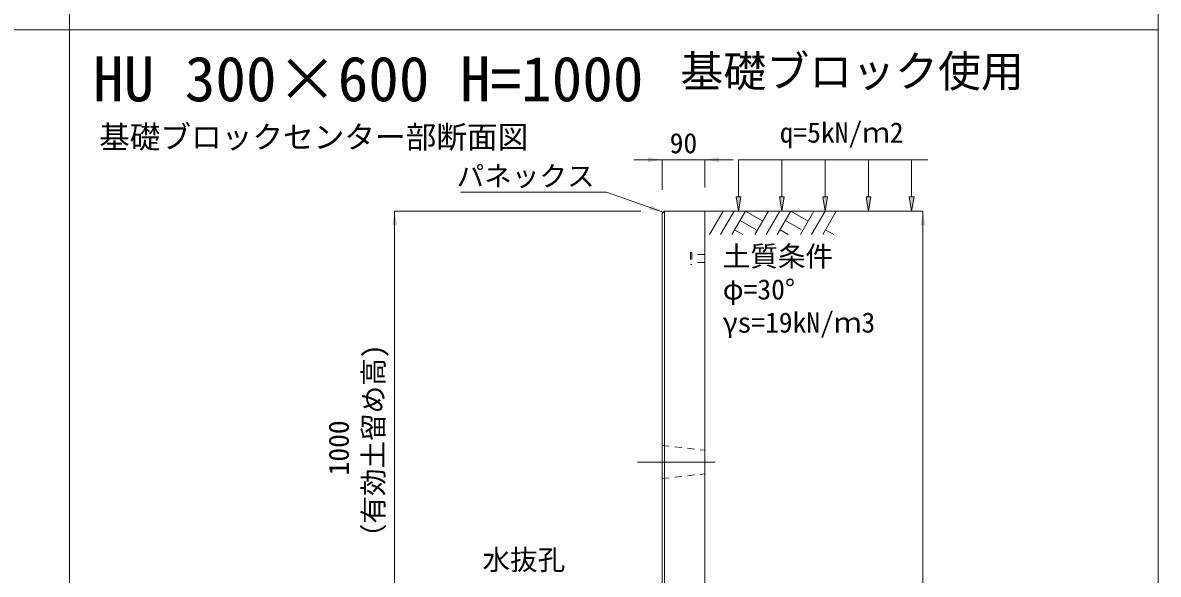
# Model space of a CAD drawing. Units: millimetres at full size. Extents: x 187207 to 255567, y 882048 to 905686.
# Drawn here: x 212099 to 214497, y 891198 to 892363 of the extents above; entities that cross this region are included whole.
import ezdxf
from ezdxf.enums import TextEntityAlignment as Align

# ---------------------------------------------------------------- set-up
doc = ezdxf.new("R2010")
doc.units = ezdxf.units.MM
doc.header["$LTSCALE"] = 20
doc.linetypes.add('USER1', pattern=[28.575, 19.05, -3.175, 3.175, -3.175])
doc.linetypes.add('USER2', pattern=[1.35, 0.75, -0.6])
for name, color, linetype, lineweight in [('0_2', 7, 'Continuous', 20), ('パネックス', 2, 'Continuous', 13), ('図枠', 5, 'Continuous', 13), ('寸法線', 7, 'Continuous', 13), ('引出線', 4, 'Continuous', 13), ('ｲﾝｻｰﾄ', 3, 'USER2', 9), ('ﾊｯﾁﾝｸﾞ', 7, 'Continuous', 5)]:
    doc.layers.add(name, color=color, linetype=linetype, lineweight=lineweight)
doc.layers.add('文字', color=7, linetype='Continuous')
doc.styles.add('ＭＳ ゴシック', font='')
doc.styles.get('ＭＳ ゴシック').set_extended_font_data('MS Gothic')

# ---------------------------------------------------------------- blocks, each defined once
blk = doc.blocks.new('filled_arrow')
at = {"color": 0, "linetype": 'Continuous', "lineweight": -2}
blk.add_solid([(7.5, 1.25), (0, 0), (7.5, -1.25)], dxfattribs=at)

msp = doc.modelspace()

# ---------------------------------------------------------------- hatches: boundary and pattern name
at = {"layer": '寸法線'}
for points in [[(213615.79, 891995.37), (213610.79, 891965.37), (213605.79, 891995.37)], [(213707.2, 891995.37), (213702.2, 891965.37), (213697.2, 891995.37)], [(213798.61, 891995.37), (213793.61, 891965.37), (213788.61, 891995.37)], [(213890.03, 891995.37), (213885.03, 891965.37), (213880.03, 891995.37)], [(213981.44, 891995.37), (213976.44, 891965.37), (213971.44, 891995.37)]]:
    msp.add_hatch(color=256, dxfattribs=at).paths.add_polyline_path(points)

# ---------------------------------------------------------------- linework, layer by layer
at = {"layer": '0_2'}
msp.add_line((213539.37, 891965.37), (213919.37, 891965.37), dxfattribs=at)
at = {"layer": 'パネックス'}
for p, q in [((213454.37, 891965.37), (213449.37, 891960.37)), ((213449.37, 890965.37), (213449.37, 891960.37)), ((213454.37, 891965.37), (213539.37, 891965.37)), ((213539.37, 891965.37), (213539.37, 890190.37))]:
    msp.add_line(p, q, dxfattribs=at)
at = {"layer": 'パネックス', "lineweight": 5}
msp.add_line((213454.37, 891965.37), (213454.37, 890965.37), dxfattribs=at)
at = {"layer": 'パネックス', "linetype": 'USER2', "lineweight": 9}
for p, q in [((213449.37, 891470.37), (213539.37, 891460.37)), ((213449.37, 891400.37), (213539.37, 891410.37))]:
    msp.add_line(p, q, dxfattribs=at)
at = {"layer": '図枠'}
for p, q in [((212197.37, 904948.33), (212197.37, 882048.33)), ((214497.37, 904948.33), (214497.37, 882048.33)), ((194897.37, 892348.33), (214497.37, 892348.33))]:
    msp.add_line(p, q, dxfattribs=at)
at = {"layer": '寸法線'}
for p, q in [((213389.37, 892073.92), (213599.37, 892073.92)), ((213449.37, 892010.37), (213449.37, 892073.92)), ((213539.37, 892015.37), (213539.37, 892073.92)), ((212884.37, 890965.37), (212884.37, 891965.37)), ((213404.37, 891965.37), (212884.37, 891965.37)), ((213589.37, 891965.37), (214000.22, 891965.37)), ((214000.22, 890190.37), (214000.22, 891965.37))]:
    msp.add_line(p, q, dxfattribs=at)
at = {"layer": '寸法線', "lineweight": 9}
for p, q in [((214010.79, 892073.92), (213610.79, 892073.92)), ((213610.79, 891995.37), (213610.79, 892073.92)), ((213702.2, 891995.37), (213702.2, 892073.92)), ((213793.61, 891995.37), (213793.61, 892073.92)), ((213885.03, 891995.37), (213885.03, 892073.92)), ((213976.44, 891995.37), (213976.44, 892073.92))]:
    msp.add_line(p, q, dxfattribs=at)
at = {"layer": '寸法線', "linetype": 'USER1', "lineweight": 9}
msp.add_line((213397.52, 891435.37), (213561.23, 891435.37), dxfattribs=at)
at = {"layer": '寸法線', "lineweight": 9}
for points in [[(213615.79, 891995.37), (213610.79, 891965.37), (213605.79, 891995.37)], [(213707.2, 891995.37), (213702.2, 891965.37), (213697.2, 891995.37)], [(213798.61, 891995.37), (213793.61, 891965.37), (213788.61, 891995.37)], [(213890.03, 891995.37), (213885.03, 891965.37), (213880.03, 891995.37)], [(213981.44, 891995.37), (213976.44, 891965.37), (213971.44, 891995.37)]]:
    msp.add_lwpolyline(points, close=True, dxfattribs=at)
at = {"layer": '引出線'}
msp.add_lwpolyline([(213451.87, 891962.87), (213331.66, 892005.48), (213023.41, 892005.48)], dxfattribs=at)
at = {"layer": 'ｲﾝｻｰﾄ'}
for p, q in [((213512.37, 891877.87), (213509.37, 891877.87)), ((213509.37, 891877.87), (213509.37, 891852.87)), ((213512.37, 891877.87), (213512.37, 891852.87)), ((213539.37, 891873.87), (213512.37, 891873.87)), ((213539.37, 891873.87), (213539.37, 891856.87)), ((213512.37, 891852.87), (213509.37, 891852.87)), ((213539.37, 891856.87), (213512.37, 891856.87))]:
    msp.add_line(p, q, dxfattribs=at)
at = {"layer": 'ﾊｯﾁﾝｸﾞ', "lineweight": 9}
for p, q in [((213578.02, 891965.36), (213549.37, 891915.74)), ((213601.64, 891965.36), (213572.99, 891915.74)), ((213625.27, 891965.36), (213596.62, 891915.74)), ((213625.27, 891965.36), (213661.83, 891944.25)), ((213674.02, 891965.36), (213645.37, 891915.74)), ((213697.64, 891965.36), (213668.99, 891915.74)), ((213721.27, 891965.36), (213692.62, 891915.74)), ((213721.27, 891965.36), (213757.83, 891944.25)), ((213770.02, 891965.36), (213741.37, 891915.74)), ((213793.64, 891965.36), (213764.99, 891915.74)), ((213817.26, 891965.36), (213788.62, 891915.74)), ((213613.84, 891945.58), (213647.26, 891926.29)), ((213709.84, 891945.58), (213743.26, 891926.29)), ((213602.42, 891925.79), (213619.84, 891915.74)), ((213698.42, 891925.79), (213715.84, 891915.74)), ((213794.42, 891925.79), (213811.83, 891915.74))]:
    msp.add_line(p, q, dxfattribs=at)

# ---------------------------------------------------------------- block references
at = {"layer": '寸法線', "xscale": 4, "yscale": 4}
for p, rotation in [((213449.37, 892073.92), 180), ((212884.37, 891965.37), 270), ((214000.22, 891965.37), 270)]:
    msp.add_blockref('filled_arrow', p, dxfattribs=dict(at, rotation=rotation))
msp.add_blockref('filled_arrow', (213539.37, 892073.92), dxfattribs=at)
at = {"layer": '引出線', "xscale": 4, "yscale": 4, "rotation": 160.5}
msp.add_blockref('filled_arrow', (213451.87, 891962.87), dxfattribs=at)

# ---------------------------------------------------------------- texts
at = {"layer": '0_2', "style": 'ＭＳ ゴシック'}
msp.add_text('基礎ブロックセンター部断面図', height=47.47, dxfattribs=at).set_placement((212260.14, 892083.91), align=Align.BOTTOM_LEFT)
at = {"layer": '寸法線', "style": 'ＭＳ ゴシック'}
msp.add_text('90', height=42.72, dxfattribs=at).set_placement((213494.37, 892108.92), align=Align.MIDDLE_CENTER)
for s, p in [('土質条件', (213577.34, 891891.38)), ('φ=30°', (213577.34, 891821.38)), ('γs=19kN/ｍ3', (213577.34, 891751.38))]:
    msp.add_text(s, height=42.72, dxfattribs=at).set_placement(p, align=Align.TOP_LEFT)
for s, p in [('（有効土留め高)', (212873.58, 891246.84)), ('1000', (212800.45, 891407.1))]:
    msp.add_text(s, height=42.72, rotation=90, dxfattribs=at).set_placement(p, align=Align.BOTTOM_LEFT)
at = {"layer": '引出線', "style": 'ＭＳ ゴシック'}
for s, p in [('パネックス', (213306.66, 892060.62)), ('水抜孔', (213244.66, 891250.1))]:
    msp.add_text(s, height=42.72, dxfattribs=at).set_placement(p, align=Align.TOP_RIGHT)
at = {"layer": '文字', "style": 'ＭＳ ゴシック'}
for s, height, p in [('HU 300×600 H=1000', 94.94, (212247.37, 892168.83)), ('q=5kN/ｍ2', 42.72, (213697.67, 892097.19))]:
    msp.add_text(s, height=height, dxfattribs=at).set_placement(p, align=Align.BOTTOM_LEFT)
msp.add_text('基礎ブロック使用', height=66.46, dxfattribs=at).set_placement((214213.33, 892207.68), align=Align.BOTTOM_RIGHT)

doc.saveas('drawing.dxf')
